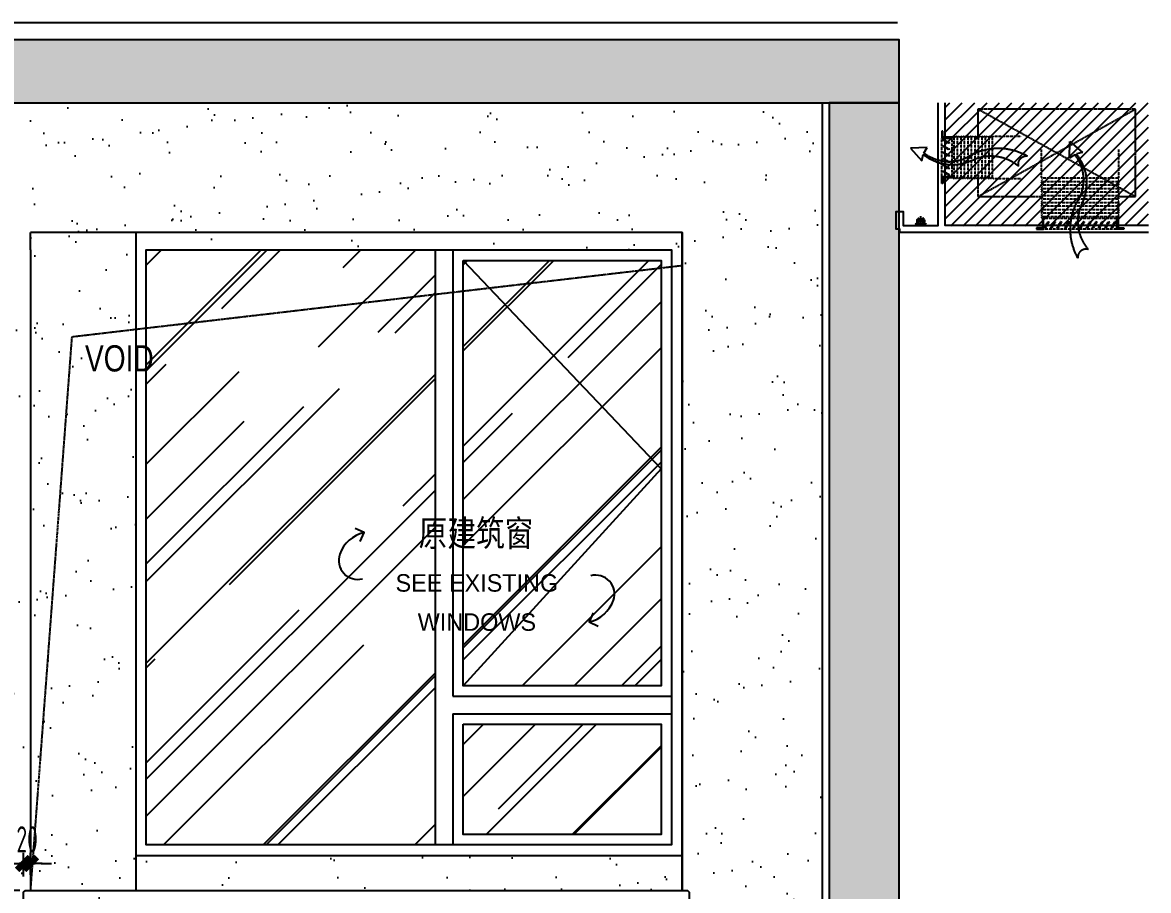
# Model space of a CAD drawing. Header units: inches. Extents: x 96003 to 270950, y -80202 to 65998.
# Drawn here: x 133350 to 136565, y 6636 to 9116 of the extents above; entities that cross this region are included whole.
import ezdxf
from ezdxf.enums import TextEntityAlignment as Align
from ezdxf.xclip import XClip

# ---------------------------------------------------------------- set-up
doc = ezdxf.new("R2010")
doc.units = ezdxf.units.IN
doc.header["$LTSCALE"] = 10
doc.header["$MEASUREMENT"] = 0
doc.header["$XCLIPFRAME"] = 2
doc.linetypes.add('DASH', pattern=[0.35, 0.25, -0.1])
doc.linetypes.add('M-CENTER', pattern=[1.7999999999999998, 1.2, -0.2, 0.2, -0.2])
for name, color, linetype in [('01', 200, 'Continuous'), ('05', 12, 'Continuous'), ('A-WIN', 31, 'Continuous'), ('C-顶面灯具、灯带', 22, 'Continuous'), ('EL-03', 3, 'Continuous'), ('EL-1', 1, 'Continuous'), ('EL-BHATCH-250', 250, 'Continuous'), ('EL-FURN', 1, 'Continuous'), ('EL-LIGHT', 1, 'Continuous'), ('EL-TEXT', 50, 'Continuous'), ('EL-立面', 136, 'Continuous'), ('EL-立面尺寸', 44, 'Continuous'), ('FC-地面造型', 136, 'Continuous'), ('FF-FINISH【完成面】', 20, 'Continuous'), ('ID-ELEV-1', 1, 'Continuous'), ('SBEI', 1, 'Continuous')]:
    doc.layers.add(name, color=color, linetype=linetype)
doc.styles.add('CCD-HB', font='hbsmall.shx')
doc.styles.add('CCD_DIM', font='archs.shx', dxfattribs={"width": 0.7})
doc.styles.add('hbsmall', font='hbsmall.shx', dxfattribs={"width": 0.7})
doc.styles.add('st', font='')
doc.styles.get('st').set_extended_font_data('SimSun')
doc.dimstyles.new('1.30', dxfattribs={"dimscale": 30, "dimtxt": 2.5, "dimasz": 1, "dimexe": 1, "dimexo": 1.5, "dimgap": 1, "dimtad": 1, "dimdec": 0, "dimrnd": 5, "dimdsep": 46, "dimtxsty": 'CCD_DIM', "dimblk": 'CCD_Dimension_Tick', "dimcen": 1, "dimclrd": 44, "dimclre": 44, "dimclrt": 2, "dimadec": 0, "dimazin": 2, "dimtfac": 1, "dimtdec": 0, "dimtix": 1, "dimtmove": 2, "dimatfit": 3, "dimldrblk": 'CCD_Dimension_Tick', "dimfxl": 5, "dimfxlon": 1, "dimtolj": 1, "dimarcsym": 0})
pattern_1 = [(37.50000000000001, (-10673.93763738495, 3777.1115034247), (-6.299335810960816, 192.6823769013159), [0, -152, 0, -170, 0, -162.5]), (7.499999999999999, (-10673.93763738495, 3777.1115034247), (176.9776705267727, 282.214606522974), [0, -82, 0, -137, 0, -52.5]), (327.5, (-10796.93763738495, 3777.1115034247), (311.4141861751495, 0.5659053536964942), [0, -50, 0, -180, 0, -235]), (317.5, (-10796.93763738495, 3777.1115034247), (300.6126604572294, 87.76755649342493), [0, -25, 0, -118, 0, -135])]
pattern_2 = [(45, (0, 0), (254.5584412271571, 678.8225099390856), [4500, -600, 1500, -300]), (45, (176.0695885154503, 388.2016228714145), (-494.2676400493967, 70.00357133746823), [900, -99, 1800, -225]), (45, (-74.24621202458746, 286.3782463805517), (960.9581156325181, 1245.21504166951), [2400, -420, 1200, -300])]

# ---------------------------------------------------------------- blocks, each defined once
blk = doc.blocks.new('*U69')
h = blk.add_hatch(color=250)
h.dxf.hatch_style = 1
h.paths.add_polyline_path([(146002.9487610301, -70406.19484976388), (146002.9487610301, -70606.1948494821), (148823.1743673768, -70606.1948494821), (148823.1743673768, -70406.19484976388)])
at = {"layer": '01'}
blk.add_lwpolyline([(146002.9487610301, -70406.19484976388), (146002.9487610301, -70606.1948494821), (148823.1743673768, -70606.1948494821), (148823.1743673768, -70406.19484976388)], close=True, dxfattribs=at)
blk = doc.blocks.new('CCD_Dimension_Tick')
at = {"color": 0, "linetype": 'ByBlock'}
for p, q in [((-1.090578334744292, -5.68e-14), (5.68e-14, -5.68e-14)), ((5.68e-14, -5.68e-14), (1.090578334744292, -5.68e-14))]:
    blk.add_line(p, q, dxfattribs=at)
at = {"color": 0, "linetype": 'Continuous', "const_width": 0.6075000000000002}
blk.add_lwpolyline([(-0.6103907792976317, -0.6103907792977168), (0.610390779297802, 0.6103907792976884)], dxfattribs=at)
blk = doc.blocks.new('*D690')
at = {"layer": 'Defpoints', "color": 0, "linetype": 'ByBlock', "transparency": 16777216}
for p in [(133373.2415002141, 6647.123440311662), (133065.0277777712, 6449.338537956792), (133373.2415002141, 5555.937096956404)]:
    blk.add_point(p, dxfattribs=at)
at = {"layer": 'FC-地面造型', "color": 44, "linetype": 'ByBlock', "lineweight": -2, "transparency": 16777216}
for p, q in [((133065.0277777712, 5705.937096956404), (133065.0277777712, 5525.937096956404)), ((133373.2415002141, 5705.937096956404), (133373.2415002141, 5525.937096956404)), ((133095.0277777712, 5555.937096956404), (133343.2415002141, 5555.937096956404))]:
    blk.add_line(p, q, dxfattribs=at)
at = {"layer": 'FC-地面造型', "color": 44, "linetype": 'ByBlock', "lineweight": -2, "transparency": 16777216, "xscale": 30, "yscale": 30, "zscale": 30, "rotation": 180}
blk.add_blockref('CCD_Dimension_Tick', (133065.0277777712, 5555.937096956404), dxfattribs=at)
at = {"layer": 'FC-地面造型', "color": 44, "linetype": 'ByBlock', "lineweight": -2, "transparency": 16777216, "xscale": 30, "yscale": 30, "zscale": 30}
blk.add_blockref('CCD_Dimension_Tick', (133373.2415002141, 5555.937096956404), dxfattribs=at)
at = {"layer": 'FC-地面造型', "color": 2, "linetype": 'ByBlock', "transparency": 16777216, "insert": (133219.1346389927, 5623.437096956404), "char_height": 75, "attachment_point": 5, "style": 'CCD_DIM'}
blk.add_mtext('\\A1;310', dxfattribs=at)
blk = doc.blocks.new('*D691')
at = {"layer": 'Defpoints', "color": 0, "linetype": 'ByBlock', "transparency": 16777216}
for p in [(135233.249845476, 6666.145341704317), (133373.2415002141, 6647.123440311662), (135233.249845476, 5555.937096956404)]:
    blk.add_point(p, dxfattribs=at)
at = {"layer": 'FC-地面造型', "color": 44, "linetype": 'ByBlock', "lineweight": -2, "transparency": 16777216}
for p, q in [((133373.2415002141, 5705.937096956404), (133373.2415002141, 5525.937096956404)), ((135233.249845476, 5705.937096956404), (135233.249845476, 5525.937096956404)), ((133403.2415002141, 5555.937096956404), (135203.249845476, 5555.937096956404))]:
    blk.add_line(p, q, dxfattribs=at)
at = {"layer": 'FC-地面造型', "color": 44, "linetype": 'ByBlock', "lineweight": -2, "transparency": 16777216, "xscale": 30, "yscale": 30, "zscale": 30, "rotation": 180}
blk.add_blockref('CCD_Dimension_Tick', (133373.2415002141, 5555.937096956404), dxfattribs=at)
at = {"layer": 'FC-地面造型', "color": 44, "linetype": 'ByBlock', "lineweight": -2, "transparency": 16777216, "xscale": 30, "yscale": 30, "zscale": 30}
blk.add_blockref('CCD_Dimension_Tick', (135233.249845476, 5555.937096956404), dxfattribs=at)
at = {"layer": 'FC-地面造型', "color": 2, "linetype": 'ByBlock', "transparency": 16777216, "insert": (134303.2456728451, 5623.437096956404), "char_height": 75, "attachment_point": 5, "style": 'CCD_DIM'}
blk.add_mtext('\\A1;1860', dxfattribs=at)
blk = doc.blocks.new('*D694')
at = {"layer": 'Defpoints', "color": 0, "linetype": 'ByBlock', "transparency": 16777216}
for p in [(133211.4019774721, 6636.14533679613), (133387.2164388, 6636.14533679613), (133387.2164408832, 6596.145302525111)]:
    blk.add_point(p, dxfattribs=at)
at = {"layer": 'FC-地面造型', "color": 44, "linetype": 'ByBlock', "lineweight": -2, "transparency": 16777216}
for p, q in [((133211.4019774721, 6666.14533679613), (133211.4019774721, 6696.14533679613)), ((133342.2164388, 6636.14533679613), (133181.4019774721, 6636.14533679613)), ((133211.4019774721, 6596.145302525111), (133211.4019774721, 6636.14533679613)), ((133342.2164408832, 6596.145302525111), (133181.4019774721, 6596.145302525111)), ((133211.4019774721, 6566.145302525111), (133211.4019774721, 6536.145302525111))]:
    blk.add_line(p, q, dxfattribs=at)
at = {"layer": 'FC-地面造型', "color": 44, "linetype": 'ByBlock', "lineweight": -2, "transparency": 16777216, "xscale": 30, "yscale": 30, "zscale": 30}
for p, rotation in [((133211.4019774721, 6636.14533679613), 270), ((133211.4019774721, 6596.145302525111), 90)]:
    blk.add_blockref('CCD_Dimension_Tick', p, dxfattribs=dict(at, rotation=rotation))
at = {"layer": 'FC-地面造型', "color": 2, "linetype": 'ByBlock', "transparency": 16777216, "insert": (133140.7769774721, 6616.145319660643), "char_height": 75, "attachment_point": 5, "rotation": 90, "style": 'CCD_DIM'}
blk.add_mtext('\\A1;40', dxfattribs=at)
blk = doc.blocks.new('*D689')
at = {"layer": 'Defpoints', "color": 0, "linetype": 'ByBlock', "transparency": 16777216}
for p in [(133373.2415002141, 6713.318910591604), (133353.2420029392, 6631.145324871432), (133373.2415002141, 6636.144987744156)]:
    blk.add_point(p, dxfattribs=at)
at = {"layer": 'FC-地面造型', "color": 44, "linetype": 'ByBlock', "lineweight": -2, "transparency": 16777216}
for p, q in [((133353.2420029392, 6676.145324871432), (133353.2420029392, 6743.318910591604)), ((133373.2415002141, 6681.144987744156), (133373.2415002141, 6743.318910591604)), ((133323.2420029392, 6713.318910591604), (133293.2420029392, 6713.318910591604)), ((133353.2420029392, 6713.318910591604), (133373.2415002141, 6713.318910591604)), ((133403.2415002141, 6713.318910591604), (133433.2415002141, 6713.318910591604))]:
    blk.add_line(p, q, dxfattribs=at)
at = {"layer": 'FC-地面造型', "color": 44, "linetype": 'ByBlock', "lineweight": -2, "transparency": 16777216, "xscale": 30, "yscale": 30, "zscale": 30}
blk.add_blockref('CCD_Dimension_Tick', (133353.2420029392, 6713.318910591604), dxfattribs=at)
at = {"layer": 'FC-地面造型', "color": 44, "linetype": 'ByBlock', "lineweight": -2, "transparency": 16777216, "xscale": 30, "yscale": 30, "zscale": 30, "rotation": 180}
blk.add_blockref('CCD_Dimension_Tick', (133373.2415002141, 6713.318910591604), dxfattribs=at)
at = {"layer": 'FC-地面造型', "color": 2, "linetype": 'ByBlock', "transparency": 16777216, "insert": (133363.2417515767, 6782.381410591604), "char_height": 75, "attachment_point": 5, "style": 'CCD_DIM'}
blk.add_mtext('\\A1;20', dxfattribs=at)
blk = doc.blocks.new('A$C47D3795D')
at = {"layer": 'EL-TEXT', "color": 2}
for points in [[(63.43719354621135, 257.9806631532265), (74.61616160348058, 283.902259209659), (48.93968319799751, 295.6332833368797)], [(728.1922522247769, 54.50600652105641), (717.0132841155864, 28.58441045158543), (742.6897625208367, 16.85338632413186)]]:
    blk.add_lwpolyline(points, dxfattribs=at)
for points in [[(74.61616160348058, 283.902259209659, 0.2592122709859604), (5.307363261003047, 222.0326626710594, 0.599079886904771), (69.9955634160433, 151.8521735626273)], [(717.0132841155864, 28.58441045158543, 0.2592122709859604), (786.3220824836753, 90.45400700322352, 0.599079886904771), (721.633882354945, 160.6344961116556)]]:
    blk.add_lwpolyline(points, format="xyb", dxfattribs=at)
at = {"color": 50, "style": 'st', "width": 0.8}
blk.add_text('原建筑窗', height=75, dxfattribs=at).set_placement((394.3230522072408, 244.6369020694401), align=Align.CENTER)
at = {"layer": 'EL-TEXT', "style": 'CCD-HB'}
for s, p in [('SEE EXISTING', (396.704085227102, 115.0998295634054)), ('WINDOWS', (396.704085227102, 3.332493603113107))]:
    blk.add_text(s, height=50, dxfattribs=at).set_placement(p, align=Align.CENTER)
blk = doc.blocks.new('ertett')
at = {"layer": 'EL-BHATCH-250'}
h = blk.add_hatch(dxfattribs=at)
h.set_pattern_fill('AR-RROOF', color=256, scale=300, angle=45)
h.set_pattern_definition(pattern_2)
h.paths.add_polyline_path([(136553.6920664106, 2011.581067262494), (137378.6924003238, 2011.581067262494), (137378.6924003238, 3711.581067262494), (136553.6920664106, 3711.581067262494)])
h = blk.add_hatch(dxfattribs=at)
h.set_pattern_fill('AR-RROOF', color=256, scale=300, angle=45)
h.set_pattern_definition(pattern_2)
h.paths.add_polyline_path([(137458.6924003238, 3681.581067262494), (138023.6924003238, 3681.581067262494), (138023.6924003238, 2466.581067262843), (137458.6924003238, 2466.581067262843)])
h = blk.add_hatch(dxfattribs=at)
h.set_pattern_fill('AR-RROOF', color=256, scale=300, angle=45)
h.set_pattern_definition(pattern_2)
h.paths.add_polyline_path([(137458.6924003225, 2356.581067258885), (138023.6924003225, 2356.581067258885), (138023.6924003225, 2041.581067259234), (137458.6924003225, 2041.581067259234)])
at = {"layer": 'A-WIN', "color": 136}
for points in [[(136503.6920664106, 3761.581067262494), (138103.6924003238, 3761.581067262494), (138103.6924003238, 1961.581067262494), (136503.6920664106, 1961.581067262494)], [(137458.6924003238, 3681.581067262494), (138023.6924003238, 3681.581067262494), (138023.6924003238, 2466.581067262843), (137458.6924003238, 2466.581067262843)], [(137458.6924003225, 2356.581067258885), (138023.6924003225, 2356.581067258885), (138023.6924003225, 2041.581067259234), (137458.6924003225, 2041.581067259234)]]:
    blk.add_lwpolyline(points, close=True, dxfattribs=at)
for points in [[(138053.6924003238, 2386.581067262843), (138053.6924003238, 2011.581067262494), (136553.6920664106, 2011.581067262494), (136553.6920664106, 3711.581067262494), (138053.6924003238, 3711.581067262494), (138053.6924003238, 2386.581067262843)], [(137378.6924003238, 3711.581067262494), (137378.6924003238, 2011.581067262494)], [(137428.6924003238, 3711.581067262494), (137428.6924003238, 2436.581067263425)], [(137428.6924003238, 2436.581067263425), (138053.6924003238, 2436.581067262843)], [(137428.6924003238, 2386.581067263425), (137428.6924003238, 2011.581067262494)], [(137428.6924003238, 2386.581067263425), (138053.6924003238, 2386.581067262843)]]:
    blk.add_lwpolyline(points, dxfattribs=at)
at = {"layer": 'EL-BHATCH-250'}
blk.add_lwpolyline([(137458.6924003238, 3681.581067262494), (138023.6921155787, 3086.581067264473), (137458.6924003238, 2466.581067262843)], dxfattribs=at)
blk = doc.blocks.new('*U51')
at = {"color": 250}
blk.add_wipeout([(53.95455658296123, -50), (50.954556582961246, -50), (50.954556582961246, -32.999999999999986), (23.934727294370525, -32.999999999999986), (21.437029310734957, -35.497697983519174), (18.939331327186537, -33.000000000087155), (16.45003545680084, -35.48929587038582), (13.952337473398067, -32.99159788683754), (11.454639489762485, -35.48929587038583), (8.95694150635973, -32.99159788683754), (6.459243522724147, -35.48929587038583), (3.9615455390885614, -32.99159788683755), (1.4638475556857884, -35.48929587038583), (-1.033850427949794, -32.99159788683755), (-3.531548411352551, -35.48929587038582), (-6.0292463949881405, -32.99159788683754), (-8.526944378390901, -35.48929587038583), (-11.02464236202649, -32.99159788683755), (-13.52234034542925, -35.48929587038583), (-16.02003832906484, -32.99159788683755), (-18.517736312467598, -35.48929587038582), (-21.015434296103187, -32.99159788683754), (-23.513132279505943, -35.48929587038582), (-26.010830263141536, -32.99159788683755), (-28.5085282465443, -35.48929587038583), (-31.006226230179895, -32.99159788683755), (-33.503924213582636, -35.48929587038583), (-36.00162219721822, -32.99159788683754), (-38.49932018085382, -35.48929587038583), (-40.99701816425659, -32.99159788683755), (-43.49471614789216, -35.48929587038583), (-45.99241413129493, -32.99159788683755), (-48.49011211493052, -35.48929587038583), (-50.98781009833327, -32.99159788683755), (-53.48550808196887, -35.48929587038582), (-55.983206065371625, -32.99159788683755), (-58.48090404900723, -35.48929587038582), (-60.97860203240998, -32.99159788683755), (-63.476300016045585, -35.48929587038583), (-65.97399799944833, -32.99159788683755), (-68.47169598308392, -35.48929587038583), (-70.96939396671951, -32.99159788683755), (-73.46709195012224, -35.48929587038582), (-75.96478993375783, -32.99159788683755), (-78.46248791716059, -35.48929587038582), (-80.96018590079622, -32.99159788683755), (-83.45788388419895, -35.48929587038583), (-85.95558186783452, -32.99159788683755), (-88.45327985123731, -35.48929587038583), (-90.9509778348729, -32.99159788683755), (-90.95166112203151, -32.992281173996204), (-90.93717664852738, 82.99762598919907), (-90.93955065938644, 83.00000000005821), (-88.44185267575085, 85.49769798357738), (-85.94415469211525, 83.00000000005821), (-83.4464567087125, 85.49769798357741), (-80.9487587250769, 83.00000000005821), (-78.45106074167415, 85.49769798357741), (-75.95336275803857, 83.00000000005821), (-73.4556647746358, 85.49769798357741), (-70.95796679100022, 83.00000000005821), (-68.46026880759746, 85.49769798357741), (-65.96257082396187, 83.00000000005821), (-63.464872840559096, 85.49769798357738), (-60.967174856923506, 83.00000000005821), (-58.469476873520755, 85.49769798357741), (-55.971778889885165, 83.00000000005821), (-53.474080906249576, 85.49769798357741), (-50.97638292284683, 83.00000000005821), (-48.47868493921123, 85.49769798357738), (-45.980986955808476, 83.00000000005824), (-43.483288972172886, 85.49769798357741), (-40.98559098877012, 83.00000000005821), (-38.48789300513452, 85.49769798357741), (-35.99019502173178, 83.00000000005824), (-33.492497038096175, 85.49769798357741), (-30.994799054693424, 83.00000000005821), (-28.497101071057827, 85.49769798357741), (-25.999403087655086, 83.00000000005821), (-23.50170510401948, 85.49769798357741), (-21.004007120616727, 83.00000000005821), (-18.50630913698113, 85.49769798357738), (-16.008611153578382, 83.00000000005821), (-13.510913169942782, 85.49769798357741), (-11.0132151863072, 83.00000000005821), (-8.515517202904434, 85.49769798357741), (-6.017819219268851, 83.00000000005821), (-3.5201212358660907, 85.49769798357738), (-1.0224232522304977, 83.00000000005821), (1.4752747311722594, 85.49769798357738), (3.9729727148078418, 83.00000000005824), (6.470670698210615, 85.49769798357738), (8.968368681846183, 83.00000000005824), (11.466066665248956, 85.49769798357741), (13.963764648884542, 83.00000000005821), (16.46146263252014, 85.49769798357741), (18.959160615922897, 83.00000000005821), (21.456858599558494, 85.49769798357741), (23.954556583019453, 83), (50.954556582961246, 83), (50.954556582961246, 100), (53.95455658296123, 100)], dxfattribs=at)
at = {"color": 251, "linetype": 'DASH', "ltscale": 0.25}
for p, q in [((-93.4372486427892, 85.49769798357738), (-173.2342894857283, 85.49769798357738)), ((-93.4372486427892, 85.49769798357738), (-90.93955065938644, 83.00000000005821)), ((-90.95166112203151, -32.99228117405437), (-90.93717664852738, 82.99762598931557)), ((-88.44185267575085, 85.49769798357738), (-90.93955065938644, 83.00000000005821)), ((-88.44185267575085, 85.49769798357738), (-85.94415469211526, 83.00000000005821)), ((-83.4464567087125, 85.49769798357738), (-85.94415469211526, 83.00000000005821)), ((-83.4464567087125, 85.49769798357738), (-80.94875872507691, 83.00000000005821)), ((-80.96086918795481, -32.99228117405437), (-80.94638471445069, 82.99762598931557)), ((-78.45106074167415, 85.49769798357738), (-80.94875872507691, 83.00000000005821)), ((-78.45106074167415, 85.49769798357738), (-75.95336275803857, 83.00000000005821)), ((-73.4556647746358, 85.49769798357738), (-75.95336275803857, 83.00000000005821)), ((-73.4556647746358, 85.49769798357738), (-70.95796679100022, 83.00000000005821)), ((-70.97097757086158, -32.99318149112514), (-70.9554163434077, 82.9974495524657)), ((-68.46026880759746, 85.49769798357738), (-70.95796679100022, 83.00000000005821)), ((-68.46026880759746, 85.49769798357738), (-65.96257082396187, 83.00000000005821)), ((-63.46487284055911, 85.49769798357738), (-65.96257082396187, 83.00000000005821)), ((-63.46487284055911, 85.49769798357738), (-60.96717485692352, 83.00000000005821)), ((-60.98123056767508, -32.99422642189893), (-60.96441964129917, 82.99724478443386)), ((-58.46947687352076, 85.49769798357738), (-60.96717485692352, 83.00000000005821)), ((-58.46947687352076, 85.49769798357738), (-55.97177888988517, 83.00000000005821)), ((-53.47408090624958, 85.49769798357738), (-55.97177888988517, 83.00000000005821)), ((-53.47408090624958, 85.49769798357738), (-50.97638292284682, 83.00000000005821)), ((-50.98849338572472, -32.99228117405437), (-50.97400891198777, 82.99762598931557)), ((-48.47868493921123, 85.49769798357738), (-50.97638292284682, 83.00000000005821)), ((-48.47868493921123, 85.49769798357738), (-45.98098695580848, 83.00000000005821)), ((-43.48328897217289, 85.49769798357738), (-45.98098695580848, 83.00000000005821)), ((-43.48328897217289, 85.49769798357738), (-40.98559098877013, 83.00000000005821)), ((-40.99860176863149, -32.99318149109604), (-40.98304054117762, 82.9974495524657)), ((-38.48789300513454, 85.49769798357738), (-40.98559098877013, 83.00000000005821)), ((-38.48789300513454, 85.49769798357738), (-35.99019502173178, 83.00000000005821)), ((-33.49249703809619, 85.49769798357738), (-35.99019502173178, 83.00000000005821)), ((-33.49249703809619, 85.49769798357738), (-30.99479905469343, 83.00000000005821)), ((-31.00791419832967, -32.99328585501644), (-30.98499360703863, 83.00980544756749)), ((-28.49710107105784, 85.49769798357738), (-30.99479905469343, 83.00000000005821)), ((-28.49710107105784, 85.49769798357738), (-25.99940308765508, 83.00000000005821)), ((-23.50170510401949, 85.49769798357738), (-25.99940308765508, 83.00000000005821)), ((-23.50170510401949, 85.49769798357738), (-21.00400712061673, 83.00000000005821)), ((-21.01530705322511, -32.99172512977384), (-20.99555883882567, 83.00844828184927)), ((-18.50630913698114, 85.49769798357738), (-21.00400712061673, 83.00000000005821)), ((-18.50630913698114, 85.49769798357738), (-16.00861115357839, 83.00000000005821)), ((-13.5109131699428, 85.49769798357738), (-16.00861115357839, 83.00000000005821)), ((-13.5109131699428, 85.49769798357738), (-11.01321518630721, 83.00000000005821)), ((-11.02535521844402, -32.99231074334239), (-11.00413877447136, 83.00907641201047)), ((-8.515517202904448, 85.49769798357738), (-11.01321518630721, 83.00000000005821)), ((-8.515517202904448, 85.49769798357738), (-6.017819219268858, 83.00000000005821)), ((-3.5201212358661, 85.49769798357738), (-6.017819219268858, 83.00000000005821)), ((-3.5201212358661, 85.49769798357738), (-1.02242325223051, 83.00000000005821)), ((-1.035538396099582, -32.99328585501644), (-1.012617804808542, 83.00980544750928)), ((1.475274731172249, 85.49769798357738), (-1.02242325223051, 83.00000000005821)), ((1.475274731172249, 85.49769798357738), (3.972972714807838, 83.00000000005821)), ((6.470670698210597, 85.49769798357738), (3.972972714807838, 83.00000000005821)), ((6.470670698210597, 85.49769798357738), (8.968368681846187, 83.00000000005821)), ((8.954108099685982, -32.99443129345309), (8.979030508548021, 83.01066182678915)), ((11.46606666524895, 85.49769798357738), (8.968368681846187, 83.00000000005821)), ((11.46606666524895, 85.49769798357738), (13.96376464888453, 83.00000000005821)), ((16.46146263252012, 85.49769798357738), (13.96376464888453, 83.00000000005821)), ((16.46146263252012, 85.49769798357738), (18.95916061592288, 83.00000000005821)), ((18.94353319448419, -33.00420186732663), (18.97084272396751, 83.01168210807373)), ((21.45685859955847, 85.49769798357738), (18.95916061592288, 83.00000000005821)), ((21.45685859955847, 85.49769798357738), (23.95455658296123, 83.00000000005821)), ((24.0825531121809, -30), (24.0825531121809, 80)), ((53.95455658296123, -30), (53.95455658296123, 80)), ((-93.44867581827566, -35.48929587038583), (-173.2342894857283, -35.48929587038583)), ((-93.44867581827566, -35.48929587038583), (-90.9509778348729, -32.99159788683755)), ((-88.45327985123731, -35.48929587038583), (-90.9509778348729, -32.99159788683755)), ((-88.45327985123731, -35.48929587038583), (-85.95558186783455, -32.99159788683755)), ((-83.45788388419896, -35.48929587038583), (-85.95558186783455, -32.99159788683755)), ((-83.45788388419896, -35.48929587038583), (-80.9601859007962, -32.99159788683755)), ((-78.46248791716062, -35.48929587038583), (-80.9601859007962, -32.99159788683755)), ((-78.46248791716062, -35.48929587038583), (-75.96478993375786, -32.99159788683755)), ((-73.46709195012227, -35.48929587038583), (-75.96478993375786, -32.99159788683755)), ((-73.46709195012227, -35.48929587038583), (-70.96939396671951, -32.99159788683755)), ((-68.47169598308392, -35.48929587038583), (-70.96939396671951, -32.99159788683755)), ((-68.47169598308392, -35.48929587038583), (-65.97399799944833, -32.99159788683755)), ((-63.47630001604557, -35.48929587038583), (-65.97399799944833, -32.99159788683755)), ((-63.47630001604557, -35.48929587038583), (-60.97860203240998, -32.99159788683755)), ((-58.48090404900722, -35.48929587038583), (-60.97860203240998, -32.99159788683755)), ((-58.48090404900722, -35.48929587038583), (-55.98320606537163, -32.99159788683755)), ((-53.48550808196887, -35.48929587038583), (-55.98320606537163, -32.99159788683755)), ((-53.48550808196887, -35.48929587038583), (-50.98781009833328, -32.99159788683755)), ((-48.49011211493053, -35.48929587038583), (-50.98781009833328, -32.99159788683755)), ((-48.49011211493053, -35.48929587038583), (-45.99241413129494, -32.99159788683755)), ((-43.49471614789218, -35.48929587038583), (-45.99241413129494, -32.99159788683755)), ((-43.49471614789218, -35.48929587038583), (-40.99701816425659, -32.99159788683755)), ((-38.49932018085383, -35.48929587038583), (-40.99701816425659, -32.99159788683755)), ((-38.49932018085383, -35.48929587038583), (-36.00162219721824, -32.99159788683755)), ((-33.50392421358265, -35.48929587038583), (-36.00162219721824, -32.99159788683755)), ((-33.50392421358265, -35.48929587038583), (-31.00622623017989, -32.99159788683755)), ((-28.5085282465443, -35.48929587038583), (-31.00622623017989, -32.99159788683755)), ((-28.5085282465443, -35.48929587038583), (-26.01083026314154, -32.99159788683755)), ((-23.51313227950595, -35.48929587038583), (-26.01083026314154, -32.99159788683755)), ((-23.51313227950595, -35.48929587038583), (-21.01543429610319, -32.99159788683755)), ((-18.5177363124676, -35.48929587038583), (-21.01543429610319, -32.99159788683755)), ((-18.5177363124676, -35.48929587038583), (-16.02003832906485, -32.99159788683755)), ((-13.52234034542926, -35.48929587038583), (-16.02003832906485, -32.99159788683755)), ((-13.52234034542926, -35.48929587038583), (-11.0246423620265, -32.99159788683755)), ((-8.526944378390908, -35.48929587038583), (-11.0246423620265, -32.99159788683755)), ((-8.526944378390908, -35.48929587038583), (-6.029246394988149, -32.99159788683755)), ((-3.53154841135256, -35.48929587038583), (-6.029246394988149, -32.99159788683755)), ((-3.53154841135256, -35.48929587038583), (-1.033850427949801, -32.99159788683755)), ((1.463847555685788, -35.48929587038583), (-1.033850427949801, -32.99159788683755)), ((1.463847555685788, -35.48929587038583), (3.961545539088547, -32.99159788683755)), ((6.459243522724137, -35.48929587038583), (3.961545539088547, -32.99159788683755)), ((6.459243522724137, -35.48929587038583), (8.956941506359726, -32.99159788683755)), ((11.45463948976249, -35.48929587038583), (8.956941506359726, -32.99159788683755)), ((11.45463948976249, -35.48929587038583), (13.95233747339807, -32.99159788683755)), ((16.45003545680083, -35.48929587038583), (13.95233747339807, -32.99159788683755)), ((16.45003545680083, -35.48929587038583), (18.94773344043642, -32.99159788683755)), ((21.43702931073494, -35.49769798351917), (18.93933132709935, -33)), ((21.43702931073494, -35.49769798351917), (23.93472729437053, -33))]:
    blk.add_line(p, q, dxfattribs=at)
at = {"color": 1, "linetype": 'DASH', "ltscale": 30}
for points in [[(24.0825531121809, 80), (24.0825531121809, 83), (50.95455658296123, 83), (50.95455658296123, 100), (53.95455658296123, 100), (53.95455658296123, 80), (24.0825531121809, 80)], [(24.0825531121809, -30), (24.0825531121809, -33), (50.95455658296123, -33), (50.95455658296123, -50), (53.95455658296123, -50), (53.95455658296123, -30), (24.0825531121809, -30)]]:
    blk.add_lwpolyline(points, dxfattribs=at)
at = {"color": 251, "linetype": 'DASH', "ltscale": 0.25}
for points in [[(32.22047399845906, 66.85946935453103), (33.72047399845906, 64.26139314318425), (51.04098207410425, 74.26139314318425), (49.54098207410425, 76.85946935453103)], [(32.22047399845906, 48.70107268373249), (33.72047399845906, 46.10299647238571), (51.04098207410425, 56.10299647238571), (49.54098207410425, 58.70107268373249)], [(32.22047399845906, 30.54267601293395), (33.72047399845906, 27.94459980158717), (51.04098207410425, 37.94459980158717), (49.54098207410425, 40.54267601293395)], [(32.22047399845906, 12.38427934213541), (33.72047399845906, 9.786203130788635), (51.04098207410425, 19.78620313078864), (49.54098207410425, 22.38427934213541)], [(32.22047399845906, -5.774117328663124), (33.72047399845906, -8.372193540009903), (51.04098207410425, 1.627806459990097), (49.54098207410425, 4.225882671336876)], [(32.22047399845906, -23.93251399943256), (33.72047399845906, -26.53059021077934), (51.04098207410425, -16.53059021077934), (49.54098207410425, -13.93251399943256)]]:
    blk.add_lwpolyline(points, close=True, dxfattribs=at)
at = {"color": 136, "linetype": 'DASH', "ltscale": 100}
blk.add_lwpolyline([(95.65745838532166, 53.09989577296074), (143.0846774469683, 51.73112136448617), (111.1781337413559, 15.60443050318281), (107.2421811501117, 33.21748840945656, -0.2926350868278184), (-32.02450046654849, 16.22181210198323, 0.3039128332368352), (-165.37106295595, -0.2781455903605092, 0.5144770775459296), (-190.2485810719809, 29.26689777287538, -0.2477111805366987), (-35.54684290163277, 34.72283327017794, 0.3350182760019204), (105.4020853958646, 37.30428025263245)], format="xyb", close=True, dxfattribs=at)
blk = doc.blocks.new('QFGREWGREWGRE W')
at = {"layer": 'EL-FURN', "rotation": 270}
blk.add_blockref('*U51', (106564.9431274396, -27354.91260613827), dxfattribs=at)
blk = doc.blocks.new('ytut')
at = {"color": 250}
blk.add_wipeout([(144774.7959069536, 4910.636780887769), (144771.7959069536, 4910.636780887769), (144771.7959069536, 4893.636780887769), (144744.776077665, 4893.636780887769), (144742.27837968137, 4896.134478871289), (144739.78068169783, 4893.636780887857), (144737.29138582744, 4896.126076758155), (144734.79368784404, 4893.628378774607), (144732.2959898604, 4896.126076758155), (144729.798291877, 4893.628378774607), (144727.30059389336, 4896.126076758155), (144724.80289590973, 4893.628378774607), (144722.30519792633, 4896.126076758155), (144719.8074999427, 4893.628378774607), (144717.3098019593, 4896.126076758155), (144714.81210397565, 4893.628378774607), (144712.31440599225, 4896.126076758155), (144709.8167080086, 4893.628378774607), (144707.3190100252, 4896.126076758155), (144704.82131204157, 4893.628378774607), (144702.32361405817, 4896.126076758155), (144699.82591607454, 4893.628378774607), (144697.32821809113, 4896.126076758155), (144694.8305201075, 4893.628378774607), (144692.3328221241, 4896.126076758155), (144689.83512414046, 4893.628378774607), (144687.33742615706, 4896.126076758155), (144684.83972817342, 4893.628378774607), (144682.3420301898, 4896.126076758155), (144679.84433220638, 4893.628378774607), (144677.34663422275, 4896.126076758155), (144674.84893623934, 4893.628378774607), (144672.3512382557, 4896.126076758155), (144669.8535402723, 4893.628378774607), (144667.35584228867, 4896.126076758155), (144664.85814430527, 4893.628378774607), (144662.36044632163, 4896.126076758155), (144659.86274833823, 4893.628378774607), (144657.3650503546, 4896.126076758155), (144654.8673523712, 4893.628378774607), (144652.36965438756, 4896.126076758155), (144649.87195640392, 4893.628378774607), (144647.37425842052, 4896.126076758155), (144644.87656043688, 4893.628378774607), (144642.37886245348, 4896.126076758155), (144639.88116446984, 4893.628378774607), (144637.38346648644, 4896.126076758155), (144634.8857685028, 4893.628378774607), (144632.3880705194, 4896.126076758155), (144629.89037253577, 4893.628378774607), (144629.8896892486, 4893.629062061766), (144629.9041737221, 4677.63915489857), (144629.90179971125, 4677.636780887711), (144632.3994976949, 4675.139082904192), (144634.89719567852, 4677.636780887711), (144637.39489366193, 4675.139082904192), (144639.89259164556, 4677.636780887711), (144642.39028962897, 4675.139082904192), (144644.8879876126, 4677.636780887711), (144647.385685596, 4675.139082904192), (144649.88338357964, 4677.636780887711), (144652.38108156304, 4675.139082904192), (144654.87877954668, 4677.636780887711), (144657.37647753008, 4675.139082904192), (144659.87417551372, 4677.636780887711), (144662.37187349712, 4675.139082904192), (144664.86957148075, 4677.636780887711), (144667.3672694644, 4675.139082904192), (144669.8649674478, 4677.636780887711), (144672.36266543143, 4675.139082904192), (144674.86036341483, 4677.636780887711), (144677.35806139847, 4675.139082904192), (144679.85575938187, 4677.636780887711), (144682.3534573655, 4675.139082904192), (144684.8511553489, 4677.636780887711), (144687.34885333254, 4675.139082904192), (144689.84655131595, 4677.636780887711), (144692.34424929958, 4675.139082904192), (144694.84194728298, 4677.636780887711), (144697.33964526662, 4675.139082904192), (144699.83734325002, 4677.636780887711), (144702.33504123366, 4675.139082904192), (144704.83273921706, 4677.636780887711), (144707.3304372007, 4675.139082904192), (144709.82813518433, 4677.636780887711), (144712.32583316774, 4675.139082904192), (144714.82353115137, 4677.636780887711), (144717.32122913477, 4675.139082904192), (144719.8189271184, 4677.636780887711), (144722.3166251018, 4675.139082904192), (144724.81432308545, 4677.636780887711), (144727.31202106885, 4675.139082904192), (144729.8097190525, 4677.636780887711), (144732.3074170359, 4675.139082904192), (144734.80511501952, 4677.636780887711), (144737.30281300316, 4675.139082904192), (144739.80051098656, 4677.636780887711), (144742.2982089702, 4675.139082904192), (144744.79590695366, 4677.636780887769), (144771.7959069536, 4677.636780887769), (144771.7959069536, 4660.636780887769), (144774.7959069536, 4660.636780887769)], dxfattribs=at)
at = {"color": 251, "linetype": 'DASH', "ltscale": 0.25}
for p, q in [((144627.3926745523, 4896.126076758155), (144547.6070608849, 4896.126076758155)), ((144627.3926745523, 4896.126076758155), (144629.8903725357, 4893.628378774607)), ((144629.8896892486, 4893.629062061824), (144629.9041737221, 4677.639154898454)), ((144632.3880705194, 4896.126076758155), (144629.8903725357, 4893.628378774607)), ((144632.3880705194, 4896.126076758155), (144634.8857685028, 4893.628378774607)), ((144637.3834664864, 4896.126076758155), (144634.8857685028, 4893.628378774607)), ((144637.3834664864, 4896.126076758155), (144639.8811644698, 4893.628378774607)), ((144639.8804811827, 4893.629062061824), (144639.8949656562, 4677.639154898454)), ((144642.3788624534, 4896.126076758155), (144639.8811644698, 4893.628378774607)), ((144642.3788624534, 4896.126076758155), (144644.8765604369, 4893.628378774607)), ((144647.3742584205, 4896.126076758155), (144644.8765604369, 4893.628378774607)), ((144647.3742584205, 4896.126076758155), (144649.8719564039, 4893.628378774607)), ((144649.8703727997, 4893.629962378895), (144649.8859340272, 4677.639331335304)), ((144652.3696543875, 4896.126076758155), (144649.8719564039, 4893.628378774607)), ((144652.3696543875, 4896.126076758155), (144654.8673523712, 4893.628378774607)), ((144657.3650503546, 4896.126076758155), (144654.8673523712, 4893.628378774607)), ((144657.3650503546, 4896.126076758155), (144659.8627483382, 4893.628378774607)), ((144659.8601198029, 4893.631007309668), (144659.8769307293, 4677.639536103336)), ((144662.3604463216, 4896.126076758155), (144659.8627483382, 4893.628378774607)), ((144662.3604463216, 4896.126076758155), (144664.8581443052, 4893.628378774607)), ((144667.3558422886, 4896.126076758155), (144664.8581443052, 4893.628378774607)), ((144667.3558422886, 4896.126076758155), (144669.8535402723, 4893.628378774607)), ((144669.8528569849, 4893.629062061824), (144669.8673414586, 4677.639154898454)), ((144672.3512382557, 4896.126076758155), (144669.8535402723, 4893.628378774607)), ((144672.3512382557, 4896.126076758155), (144674.8489362393, 4893.628378774607)), ((144677.3466342227, 4896.126076758155), (144674.8489362393, 4893.628378774607)), ((144677.3466342227, 4896.126076758155), (144679.8443322064, 4893.628378774607)), ((144679.842748602, 4893.629962378865), (144679.8583098294, 4677.639331335304)), ((144682.3420301898, 4896.126076758155), (144679.8443322064, 4893.628378774607)), ((144682.3420301898, 4896.126076758155), (144684.8397281734, 4893.628378774607)), ((144687.337426157, 4896.126076758155), (144684.8397281734, 4893.628378774607)), ((144687.337426157, 4896.126076758155), (144689.8351241404, 4893.628378774607)), ((144689.8334361723, 4893.630066742786), (144689.8563567636, 4677.626975440202)), ((144692.3328221241, 4896.126076758155), (144689.8351241404, 4893.628378774607)), ((144692.3328221241, 4896.126076758155), (144694.8305201075, 4893.628378774607)), ((144697.3282180911, 4896.126076758155), (144694.8305201075, 4893.628378774607)), ((144697.3282180911, 4896.126076758155), (144699.8259160745, 4893.628378774607)), ((144702.3236140581, 4896.126076758155), (144699.8259160745, 4893.628378774607)), ((144699.8260433174, 4893.628506017543), (144699.8457915318, 4677.62833260592)), ((144702.3236140581, 4896.126076758155), (144704.8213120415, 4893.628378774607)), ((144707.3190100252, 4896.126076758155), (144704.8213120415, 4893.628378774607)), ((144707.3190100252, 4896.126076758155), (144709.8167080086, 4893.628378774607)), ((144709.8159951522, 4893.629091631112), (144709.8372115961, 4677.627704475759)), ((144712.3144059922, 4896.126076758155), (144709.8167080086, 4893.628378774607)), ((144712.3144059922, 4896.126076758155), (144714.8121039756, 4893.628378774607)), ((144717.3098019593, 4896.126076758155), (144714.8121039756, 4893.628378774607)), ((144717.3098019593, 4896.126076758155), (144719.8074999427, 4893.628378774607)), ((144719.8058119745, 4893.630066742786), (144719.8287325658, 4677.62697544026)), ((144722.3051979263, 4896.126076758155), (144719.8074999427, 4893.628378774607)), ((144722.3051979263, 4896.126076758155), (144724.8028959097, 4893.628378774607)), ((144727.3005938933, 4896.126076758155), (144724.8028959097, 4893.628378774607)), ((144727.3005938933, 4896.126076758155), (144729.798291877, 4893.628378774607)), ((144729.7954584703, 4893.631212181223), (144729.8203808792, 4677.62611906098)), ((144732.2959898604, 4896.126076758155), (144729.798291877, 4893.628378774607)), ((144732.2959898604, 4896.126076758155), (144734.793687844, 4893.628378774607)), ((144737.2913858274, 4896.126076758155), (144734.793687844, 4893.628378774607)), ((144737.2913858274, 4896.126076758155), (144739.789083811, 4893.628378774607)), ((144742.2783796813, 4896.134478871289), (144739.7806816977, 4893.636780887769)), ((144739.7848835651, 4893.640982755096), (144739.8121930946, 4677.625098779696)), ((144742.2783796813, 4896.134478871289), (144744.776077665, 4893.636780887769)), ((144744.9239034828, 4890.636780887769), (144744.9239034828, 4680.636780887769)), ((144774.7959069536, 4890.636780887769), (144774.7959069536, 4680.636780887769)), ((144627.4041017278, 4675.139082904192), (144547.6070608849, 4675.139082904192)), ((144627.4041017278, 4675.139082904192), (144629.9017997112, 4677.636780887711)), ((144632.3994976949, 4675.139082904192), (144629.9017997112, 4677.636780887711)), ((144632.3994976949, 4675.139082904192), (144634.8971956785, 4677.636780887711)), ((144637.3948936619, 4675.139082904192), (144634.8971956785, 4677.636780887711)), ((144637.3948936619, 4675.139082904192), (144639.8925916455, 4677.636780887711)), ((144642.3902896289, 4675.139082904192), (144639.8925916455, 4677.636780887711)), ((144642.3902896289, 4675.139082904192), (144644.8879876126, 4677.636780887711)), ((144647.385685596, 4675.139082904192), (144644.8879876126, 4677.636780887711)), ((144647.385685596, 4675.139082904192), (144649.8833835796, 4677.636780887711)), ((144652.381081563, 4675.139082904192), (144649.8833835796, 4677.636780887711)), ((144652.381081563, 4675.139082904192), (144654.8787795466, 4677.636780887711)), ((144657.3764775301, 4675.139082904192), (144654.8787795466, 4677.636780887711)), ((144657.3764775301, 4675.139082904192), (144659.8741755137, 4677.636780887711)), ((144662.3718734971, 4675.139082904192), (144659.8741755137, 4677.636780887711)), ((144662.3718734971, 4675.139082904192), (144664.8695714807, 4677.636780887711)), ((144667.3672694644, 4675.139082904192), (144664.8695714807, 4677.636780887711)), ((144667.3672694644, 4675.139082904192), (144669.8649674478, 4677.636780887711)), ((144672.3626654314, 4675.139082904192), (144669.8649674478, 4677.636780887711)), ((144672.3626654314, 4675.139082904192), (144674.8603634148, 4677.636780887711)), ((144677.3580613984, 4675.139082904192), (144674.8603634148, 4677.636780887711)), ((144677.3580613984, 4675.139082904192), (144679.8557593818, 4677.636780887711)), ((144682.3534573655, 4675.139082904192), (144679.8557593818, 4677.636780887711)), ((144682.3534573655, 4675.139082904192), (144684.8511553489, 4677.636780887711)), ((144687.3488533325, 4675.139082904192), (144684.8511553489, 4677.636780887711)), ((144687.3488533325, 4675.139082904192), (144689.8465513159, 4677.636780887711)), ((144692.3442492996, 4675.139082904192), (144689.8465513159, 4677.636780887711)), ((144692.3442492996, 4675.139082904192), (144694.841947283, 4677.636780887711)), ((144697.3396452666, 4675.139082904192), (144694.841947283, 4677.636780887711)), ((144697.3396452666, 4675.139082904192), (144699.83734325, 4677.636780887711)), ((144702.3350412336, 4675.139082904192), (144699.83734325, 4677.636780887711)), ((144702.3350412336, 4675.139082904192), (144704.832739217, 4677.636780887711)), ((144707.3304372007, 4675.139082904192), (144704.832739217, 4677.636780887711)), ((144707.3304372007, 4675.139082904192), (144709.8281351843, 4677.636780887711)), ((144712.3258331677, 4675.139082904192), (144709.8281351843, 4677.636780887711)), ((144712.3258331677, 4675.139082904192), (144714.8235311513, 4677.636780887711)), ((144717.3212291347, 4675.139082904192), (144714.8235311513, 4677.636780887711)), ((144717.3212291347, 4675.139082904192), (144719.8189271184, 4677.636780887711)), ((144722.3166251018, 4675.139082904192), (144719.8189271184, 4677.636780887711)), ((144722.3166251018, 4675.139082904192), (144724.8143230854, 4677.636780887711)), ((144727.3120210688, 4675.139082904192), (144724.8143230854, 4677.636780887711)), ((144727.3120210688, 4675.139082904192), (144729.8097190525, 4677.636780887711)), ((144732.3074170359, 4675.139082904192), (144729.8097190525, 4677.636780887711)), ((144732.3074170359, 4675.139082904192), (144734.8051150195, 4677.636780887711)), ((144737.3028130031, 4675.139082904192), (144734.8051150195, 4677.636780887711)), ((144737.3028130031, 4675.139082904192), (144739.8005109865, 4677.636780887711)), ((144742.2982089702, 4675.139082904192), (144739.8005109865, 4677.636780887711)), ((144742.2982089702, 4675.139082904192), (144744.7959069536, 4677.636780887711))]:
    blk.add_line(p, q, dxfattribs=at)
at = {"color": 1, "linetype": 'DASH', "ltscale": 30}
for points in [[(144744.9239034828, 4890.636780887769), (144744.9239034828, 4893.636780887769), (144771.7959069536, 4893.636780887769), (144771.7959069536, 4910.636780887769), (144774.7959069536, 4910.636780887769), (144774.7959069536, 4890.636780887769), (144744.9239034828, 4890.636780887769)], [(144744.9239034828, 4680.636780887769), (144744.9239034828, 4677.636780887769), (144771.7959069536, 4677.636780887769), (144771.7959069536, 4660.636780887769), (144774.7959069536, 4660.636780887769), (144774.7959069536, 4680.636780887769), (144744.9239034828, 4680.636780887769)]]:
    blk.add_lwpolyline(points, dxfattribs=at)
at = {"color": 251, "linetype": 'DASH', "ltscale": 0.25}
for points in [[(144753.0618243691, 4884.569294887202), (144754.5618243691, 4887.167371098549), (144771.8823324447, 4877.167371098549), (144770.3823324447, 4874.569294887202)], [(144753.0618243691, 4866.410898216433), (144754.5618243691, 4869.008974427779), (144771.8823324447, 4859.008974427779), (144770.3823324447, 4856.410898216433)], [(144753.0618243691, 4848.252501545634), (144754.5618243691, 4850.850577756981), (144771.8823324447, 4840.850577756981), (144770.3823324447, 4838.252501545634)], [(144753.0618243691, 4830.930082272771), (144754.5618243691, 4833.528158484118), (144771.8823324447, 4823.528158484118), (144770.3823324447, 4820.930082272771)], [(144753.0618243691, 4813.607662999908), (144754.5618243691, 4816.205739211255), (144771.8823324447, 4806.205739211255), (144770.3823324447, 4803.607662999908)], [(144753.0618243691, 4794.710479005324), (144754.5618243691, 4797.30855521667), (144771.8823324447, 4787.30855521667), (144770.3823324447, 4784.710479005324)], [(144753.0618243691, 4775.813295010736), (144754.5618243691, 4778.411371222082), (144771.8823324447, 4768.411371222082), (144770.3823324447, 4765.813295010736)], [(144753.0618243691, 4752.191813917416), (144754.5618243691, 4754.789890128763), (144771.8823324447, 4744.789890128763), (144770.3823324447, 4742.191813917416)], [(144753.0618243691, 4730.094104874835), (144754.5618243691, 4732.692181086182), (144771.8823324447, 4722.692181086182), (144770.3823324447, 4720.094104874835)], [(144753.0618243691, 4711.935708204037), (144754.5618243691, 4714.533784415384), (144771.8823324447, 4704.533784415384), (144770.3823324447, 4701.935708204037)], [(144753.0618243691, 4693.777311533238), (144754.5618243691, 4696.375387744585), (144771.8823324447, 4686.375387744585), (144770.3823324447, 4683.777311533238)]]:
    blk.add_lwpolyline(points, close=True, dxfattribs=at)
at = {"color": 136, "linetype": 'DASH', "ltscale": 100}
blk.add_lwpolyline([(144572.0326950594, 4754.96615161539), (144524.6054759978, 4756.334926023865), (144556.5120197034, 4792.461616885168), (144560.4479722946, 4774.848558978894, -0.2926350868278184), (144699.7146539113, 4791.844235286368, 0.3039128332368352), (144833.0612164007, 4808.344192978711, 0.5144770775459296), (144857.9387345167, 4778.799149615475, -0.2477111805366987), (144703.2369963464, 4773.343214118173, 0.3350182760019204), (144562.2880680489, 4770.761767135718)], format="xyb", close=True, dxfattribs=at)
blk = doc.blocks.new('clikstrip')
at = {"color": 8, "linetype": 'Continuous'}
for p, q in [((32.20548979159503, 32.20548979160625), (-32.20548979159503, 32.20548979160625)), ((0, 3.040345752935991e-13), (0, 64.41097958321218))]:
    blk.add_line(p, q, dxfattribs=at)
at = {"color": 0, "linetype": 'Continuous'}
for p, q in [((-24.99474489581189, 41.66972447901602), (-17.22948979159992, 49.43497958321344)), ((-24.99474489581189, 17.61994392188929), (-24.99474489581189, 41.66972447901602)), ((-17.22948979159992, 9.854688817691871), (17.22948979159992, 9.854688817691871)), ((24.99474489581189, 41.66972447901602), (17.22948979159992, 49.43497958321344)), ((24.99474489581189, 17.61994392188929), (24.99474489581189, 41.6697244790142))]:
    blk.add_line(p, q, dxfattribs=at)
for centre, radius in [((-24.99474489581189, 9.854688817691871), 7.765255104196861), ((0, 32.20548979160625), 17.22948979160628), ((24.99474489581189, 9.854688817691871), 7.765255104196861)]:
    blk.add_circle(centre, radius, dxfattribs=at)
for centre, start, end in [((-14.70628942981421, 46.91177922142409), 315.0000000002948, 135.0000000002948), ((14.70628942981421, 46.91177922142409), 44.99999999970522, 224.9999999997052)]:
    blk.add_arc(centre, 3.56834417222611, start, end, dxfattribs=at)
blk = doc.blocks.new('EL-1.5-A (MUR)$0$fagfqgqgeq')
at = {"layer": 'EL-LIGHT', "linetype": 'M-CENTER', "ltscale": 0.008888888888888889, "xscale": 0.5052631579241471, "yscale": 0.5052631579241471, "zscale": 0.5052631579241471, "rotation": 270.0000000000006}
blk.add_blockref('clikstrip', (-1.269399151511582, -7.539732727046555e-12), dxfattribs=at)

msp = doc.modelspace()

# ---------------------------------------------------------------- hatches: boundary and pattern name
h = msp.add_hatch(color=250)
h.dxf.hatch_style = 1
h.paths.add_polyline_path([(132945.0277777713, 9066.162703303067), (132945.0277777712, 8886.162703303065), (135853.2415002291, 8886.162703303067), (135853.2415002291, 9066.162703303067)])
at = {"layer": 'FC-地面造型', "linetype": 'ByBlock'}
h = msp.add_hatch(dxfattribs=at)
h.set_pattern_fill('AR-SAND', color=250, scale=100)
h.set_pattern_definition(pattern_1)
h.paths.add_polyline_path([(133065.0277777712, 8886.16272719699), (133065.0277777712, 6165.93703985165), (135283.2421050621, 6165.937096930793), (135283.2421050621, 6545.937230654279), (133353.2420029392, 6545.937422910418), (133353.2420029392, 6580.937445256535), (133358.2420029392, 6585.937445256535), (133673.2415002623, 6585.937470452584), (133673.2415002623, 8465.92692625439), (133878.2350972026, 8466.36394797064), (135233.2497419061, 8465.926923401661), (135233.2497419061, 8886.162679409194)])
h = msp.add_hatch(dxfattribs=at)
h.set_pattern_fill('AR-SAND', color=250, scale=100)
h.set_pattern_definition(pattern_1)
h.paths.add_polyline_path([(135233.2497370557, 8886.162703303073), (135633.2423412971, 8886.162703303073), (135633.2423412924, 6165.937096930003), (135233.2497370511, 6165.937096930003)])
h = msp.add_hatch(dxfattribs=at)
h.set_pattern_fill('AR-SAND', color=250, scale=100)
h.set_pattern_definition(pattern_1)
h.paths.add_polyline_path([(135233.2497370557, 6636.145443187022), (135233.2497370557, 6736.145445151749), (133673.2546554266, 6736.145445151749), (133673.2546554266, 6636.145344748998)])

# ---------------------------------------------------------------- linework, layer by layer
at = {"color": 5}
msp.add_line((132945.0277777712, 9115.937096956404), (135848.4970575387, 9115.937096956404), dxfattribs=at)
at = {"layer": '01'}
msp.add_lwpolyline([(132945.0277777712, 8886.16270330311), (135853.2415002291, 8886.162703303067), (135853.2415002291, 9066.162703303067), (132945.0277777712, 9066.162703303067), (132945.0277777712, 8886.16270330311)], dxfattribs=at)
at = {"layer": '05', "color": 136, "linetype": 'DASH'}
msp.add_lwpolyline([(133373.2415002141, 6636.145325870596), (133491.6598883789, 8218.384397647242), (135233.2497370557, 8421.967982655995)], dxfattribs=at)
at = {"layer": 'EL-03', "elevation": -1.098470894266884e-10}
msp.add_lwpolyline([(135233.2501387459, 6636.144981528117), (135248.2496360209, 6636.145318655189), (135253.2498494704, 6631.145105205834), (135253.2498494704, 6596.145105205826), (133353.2420029392, 6596.145324871229), (133353.2420029392, 6631.145324871229), (133358.2420029392, 6636.145324871229), (135248.2495105425, 6636.145444133531)], dxfattribs=at)
at = {"layer": 'EL-1', "linetype": 'DASH'}
msp.add_lwpolyline([(136077.0782866615, 8618.41179584121), (136527.0782866615, 8618.41179584121), (136527.0782866615, 8868.41179584121), (136077.0782866615, 8868.41179584121)], close=True, dxfattribs=at)
at = {"layer": 'FC-地面造型', "color": 20, "linetype": 'ByBlock'}
for p in [(135633.242341297, 8886.16270330307), (135633.2423412971, 8515.937096956404)]:
    msp.add_line(p, (135633.2423412976, 6165.937096927773), dxfattribs=at)
at = {"layer": 'FC-地面造型', "color": 30, "linetype": 'ByBlock'}
for p, q in [((135233.2497370559, 8515.934589127683), (133373.241491419, 8515.934589127683)), ((135233.2497370559, 8515.934589127683), (135233.2498471879, 6636.145431865386)), ((133373.2415002141, 8466.145445848553), (133373.2415002141, 6636.145325870596)), ((133673.2546554266, 8466.145445848553), (133673.2546554266, 6636.145325870596)), ((135233.2497370557, 6636.145431865379), (135233.2497370557, 8466.145445848553))]:
    msp.add_line(p, q, dxfattribs=at)
at = {"layer": 'FF-FINISH【完成面】', "color": 30, "linetype": 'ByBlock'}
msp.add_line((133373.2415002141, 8466.145445848553), (133373.241491419, 8515.934589127683), dxfattribs=at)
msp.add_lwpolyline([(133673.2546554266, 6736.145445151749), (135233.2497399729, 6736.145445151749), (135233.2497399729, 8515.934589127683), (133673.2546554266, 8515.934589127683)], close=True, dxfattribs=at)

# ---------------------------------------------------------------- block references
at = {"layer": 'C-顶面灯具、灯带', "color": 8, "linetype": 'ByBlock', "rotation": 90}
msp.add_blockref('*U69', (65247.04665074698, -139937.0116640737), dxfattribs=at)
at = {"layer": 'EL-立面尺寸'}
msp.add_blockref('A$C47D3795D', (134250.5813015764, 7374.756497646464), dxfattribs=at)
at = {"layer": 'FF-FINISH【完成面】', "color": 250, "linetype": 'ByBlock'}
ref = msp.add_blockref('ertett', (-2850.460299127939, 4754.564378530529), dxfattribs=at)
XClip(ref).set_block_clipping_path([(136523.6920665524, 1981.58106662122), (138083.7003035281, 3761.370210597153)])
at = {"layer": 'ID-ELEV-1', "xscale": 0.8399999999997555, "yscale": 0.8399999999997555, "zscale": 0.8399999999997555, "rotation": 90.00000000000001}
msp.add_blockref('EL-1.5-A (MUR)$0$fagfqgqgeq', (135914.6003883793, 8536.114133872714), dxfattribs=at)

# ---------------------------------------------------------------- texts
at = {"layer": 'EL-TEXT', "color": 50, "style": 'hbsmall', "width": 0.8}
msp.add_text('VOID', height=75, dxfattribs=at).set_placement((133528.3945877777, 8118.945234111874, 0.000131794862117689))

# ---------------------------------------------------------------- dimensions: what is measured, and where the dimension line sits
at = {"layer": 'FC-地面造型', "color": 8, "linetype": 'ByBlock'}
for base, p1, p2, picture, middle in [((133373.2415002141, 6713.318910591604), (133353.2420029392, 6631.145324871432), (133373.2415002141, 6636.144987744156), '*D689', (133363.2417515767, 6782.381410591604)), ((135233.249845476, 5555.937096956404), (133373.2415002141, 6647.123440311662), (135233.249845476, 6666.145341704317), '*D691', (134303.2456728451, 5623.437096956404)), ((133373.2415002141, 5555.937096956404), (133065.0277777712, 6449.338537956792), (133373.2415002141, 6647.123440311662), '*D690', (133219.1346389927, 5623.437096956404))]:
    dim = msp.add_linear_dim(base=base, p1=p1, p2=p2, dimstyle='1.30', dxfattribs=at)
    dim.commit()
    dim.dimension.update_dxf_attribs({"geometry": picture, "text_midpoint": middle})
dim = msp.add_linear_dim(base=(133211.4019774721, 6636.14533679613), p1=(133387.2164408832, 6596.145302525111), p2=(133387.2164388, 6636.14533679613), angle=90, dimstyle='1.30', dxfattribs=at)
dim.commit()
dim.dimension.update_dxf_attribs({"geometry": '*D694', "text_midpoint": (133140.7769774721, 6616.145319660643)})

# ---------------------------------------------------------------- next in the draw order: block references
at = {"rotation": 270}
msp.add_blockref('ytut', (131583.963687149, 153300.7283546169), dxfattribs=at)
at = {"layer": 'EL-立面', "xscale": -1, "rotation": 270}
msp.add_blockref('QFGREWGREWGRE W', (163383.4675511173, -97859.33558625635), dxfattribs=at)

# ---------------------------------------------------------------- next in the draw order: hatches: boundary and pattern name
at = {"linetype": 'ByBlock'}
h = msp.add_hatch(dxfattribs=at)
h.set_pattern_fill('ANSI31', color=250, scale=200)
h.set_pattern_definition([(45, (2690.961510542082, 81135.3465735053), (-17.67766952966369, 17.67766952966369), [])])
h.paths.add_polyline_path([(136164.6003883793, 8886.162703303076), (135984.6003883793, 8886.162703303078), (135984.6003883793, 8534.93222624974), (136564.6004680383, 8535.934602780118), (136564.6004680383, 8886.162703303125)])

# ---------------------------------------------------------------- next in the draw order: linework, layer by layer
at = {"layer": 'EL-1', "linetype": 'DASH'}
msp.add_line((136077.0782866615, 8618.41179584121), (136527.0782866615, 8868.41179584121), dxfattribs=at)
msp.add_lwpolyline([(136527.0782866615, 8618.41179584121), (136077.0782866615, 8868.41179584121)], dxfattribs=at)
at = {"layer": 'SBEI', "color": 3}
msp.add_lwpolyline([(136564.6004680383, 8515.934603450074), (135904.6003883792, 8515.934581340025), (135904.6003883792, 8515.934521305619), (135894.6003769989, 8515.934532685944), (135894.6003769989, 8515.93459272035), (135854.6003883793, 8515.934638241579), (135854.6003883793, 8525.934638241579), (135844.6003883793, 8525.93464962189), (135844.6004680367, 8575.93049580132), (135864.6003883746, 8575.93049580132), (135864.6003883793, 8535.934638241579), (135964.6003883793, 8535.934638241579), (135964.6003883793, 8886.16270330308)], dxfattribs=at)
at = {"layer": 'SBEI', "color": 136}
msp.add_lwpolyline([(136564.6004680383, 8535.934603450103), (135984.6003883793, 8535.934584020037), (135984.6003883793, 8886.162703303078)], dxfattribs=at)

doc.saveas('drawing.dxf')
